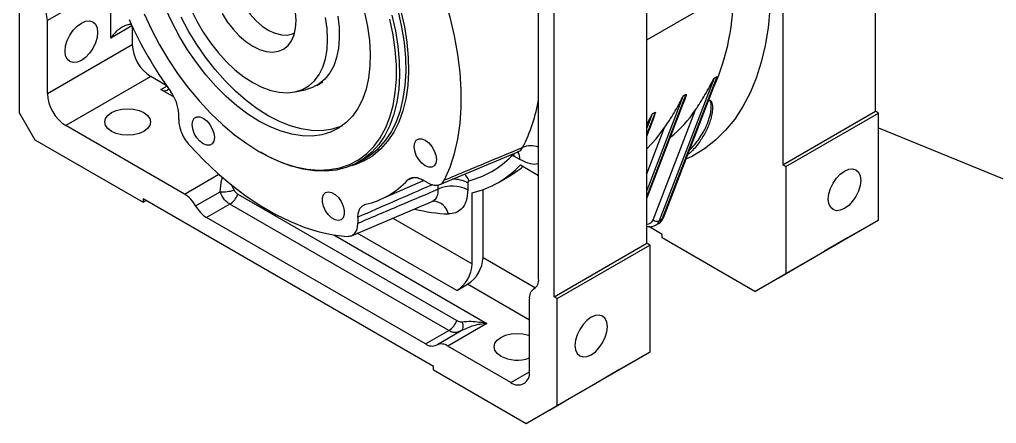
# Model space of a CAD drawing. Header units: millimetres. Extents: x 41 to 1868, y -696 to 319.
# Drawn here: x 1276.96 to 1281.024, y 254.156 to 255.837 of the extents above; entities that cross this region are included whole.
import ezdxf

# ---------------------------------------------------------------- set-up
doc = ezdxf.new("R2010")
doc.units = ezdxf.units.MM

msp = doc.modelspace()

# ---------------------------------------------------------------- linework, layer by layer
at = {"color": 7, "linetype": 'Continuous', "lineweight": 25}
for p, q in [((1280.1351, 256.6278), (1280.1351, 255.2322)), ((1279.5694, 254.9057), (1279.5694, 256.2864)), ((1279.1195, 254.7581), (1279.1195, 256.0777)), ((1279.1837, 254.683), (1279.1837, 256.0785)), ((1276.9596, 255.4474), (1276.9596, 255.967)), ((1277.2386, 255.9264), (1277.0753, 255.8322)), ((1280.5208, 255.4549), (1280.5208, 255.9645)), ((1277.0753, 255.529), (1277.0753, 255.8322)), ((1277.4288, 255.8074), (1277.4288, 255.7331)), ((1277.0753, 255.529), (1277.4288, 255.7331)), ((1277.506, 255.5995), (1277.1524, 255.3954)), ((1277.5703, 255.5624), (1277.506, 255.5995)), ((1278.1961, 255.5623), (1278.2218, 255.5771)), ((1279.8497, 255.5927), (1279.6209, 254.9989)), ((1279.6337, 255.0064), (1279.8625, 255.6001)), ((1279.8497, 255.5927), (1279.8625, 255.6001)), ((1277.6025, 255.5141), (1277.5478, 255.5457)), ((1278.1045, 255.5355), (1278.1489, 255.5446)), ((1279.6386, 255.0119), (1279.8485, 255.5566)), ((1279.7211, 255.5185), (1279.734, 255.5259)), ((1279.5694, 255.0917), (1279.72, 255.4825)), ((1276.9596, 255.4474), (1277.0239, 255.336)), ((1277.6217, 255.4203), (1277.6217, 255.4443)), ((1279.5925, 255.4443), (1279.6054, 255.4517)), ((1279.596, 255.0036), (1279.7722, 255.461)), ((1280.1351, 255.2322), (1280.5208, 255.4549)), ((1280.148, 255.2248), (1280.5337, 255.4475)), ((1280.5337, 255.4475), (1280.5208, 255.4549)), ((1280.5337, 255.0021), (1280.5337, 255.4475)), ((1279.5694, 255.3512), (1279.5914, 255.4083)), ((1277.6463, 255.1103), (1277.1524, 255.3954)), ((1280.5337, 255.386), (1282.4318, 254.6099)), ((1277.0239, 255.336), (1277.4738, 255.0763)), ((1277.9559, 255.2879), (1277.9623, 255.2842)), ((1278.7083, 255.1497), (1279.0366, 255.2877)), ((1279.0321, 255.287), (1279.0341, 255.2878)), ((1278.3714, 255.2437), (1278.3984, 255.2593)), ((1279.0418, 255.2537), (1279.0169, 255.268)), ((1279.0435, 255.2316), (1279.1195, 255.1877)), ((1280.1351, 255.2322), (1280.148, 255.2248)), ((1280.148, 255.2248), (1280.148, 254.7794)), ((1278.4626, 255.0886), (1278.6406, 255.1673)), ((1278.6582, 255.1571), (1278.6367, 255.1696)), ((1278.8247, 255.157), (1278.8247, 255.1283)), ((1278.9518, 255.1588), (1278.9968, 255.1848)), ((1277.6922, 255.0615), (1277.7938, 255.1202)), ((1278.843, 254.8202), (1278.843, 255.1158)), ((1278.888, 254.8462), (1278.888, 255.1292)), ((1278.6823, 254.3934), (1277.4738, 255.0911)), ((1277.4738, 255.0911), (1277.4738, 255.0763)), ((1277.4738, 255.0763), (1277.4867, 255.0837)), ((1277.868, 255.11), (1278.7793, 254.5839)), ((1278.3406, 254.9373), (1278.6789, 255.0811)), ((1278.6766, 255.0801), (1278.6827, 255.0815)), ((1277.8346, 255.0684), (1277.7381, 255.0128)), ((1278.7459, 254.5424), (1277.8346, 255.0684)), ((1278.6494, 254.4867), (1277.7381, 255.0128)), ((1278.3674, 255.014), (1278.3674, 254.9892)), ((1279.6337, 255.0064), (1279.6209, 254.9989)), ((1280.148, 254.7794), (1280.5337, 255.0021)), ((1280.5337, 255.0021), (1280.4051, 254.9278)), ((1279.6337, 254.9427), (1279.5778, 254.9749)), ((1279.6059, 254.9805), (1279.6188, 254.9879)), ((1279.6337, 254.9278), (1279.6337, 254.9427)), ((1280.0194, 254.7052), (1279.6337, 254.9278)), ((1280.4051, 254.9278), (1280.3087, 254.8722)), ((1279.1837, 254.683), (1279.5694, 254.9057)), ((1279.1966, 254.6756), (1279.5823, 254.8982)), ((1279.5823, 254.8982), (1279.5694, 254.9057)), ((1279.5823, 254.8982), (1279.5823, 254.4528)), ((1280.1158, 254.7608), (1280.3087, 254.8722)), ((1280.1801, 254.798), (1280.373, 254.9093)), ((1280.373, 254.9093), (1280.3087, 254.8722)), ((1280.3087, 254.8722), (1280.3087, 254.8722)), ((1280.1158, 254.7608), (1280.1801, 254.798)), ((1280.0194, 254.7052), (1280.148, 254.7794)), ((1280.1158, 254.7608), (1280.0194, 254.7052)), ((1278.7788, 254.7089), (1278.8238, 254.7349)), ((1279.0809, 254.3712), (1279.0809, 254.6743)), ((1279.1966, 254.6756), (1279.1837, 254.683)), ((1279.1966, 254.2302), (1279.1966, 254.6756)), ((1278.9045, 254.5725), (1278.7413, 254.4782)), ((1278.6494, 254.4867), (1278.7459, 254.5424)), ((1278.7969, 254.5411), (1278.6953, 254.4824)), ((1278.7969, 254.5411), (1278.7911, 254.5395)), ((1279.0037, 254.3267), (1278.7413, 254.4782)), ((1279.1966, 254.2302), (1279.5823, 254.4528)), ((1279.5823, 254.4528), (1279.4537, 254.3786)), ((1278.6823, 254.3786), (1278.6823, 254.3934)), ((1278.6823, 254.3786), (1279.068, 254.1559)), ((1279.4216, 254.3601), (1279.2287, 254.2487)), ((1279.4537, 254.3786), (1279.3573, 254.3229)), ((1279.4216, 254.3601), (1279.3573, 254.3229)), ((1279.3573, 254.3229), (1279.1645, 254.2116)), ((1279.3573, 254.3229), (1279.3573, 254.3229)), ((1279.068, 254.1559), (1279.1966, 254.2302)), ((1279.1645, 254.2116), (1279.2287, 254.2487)), ((1279.1645, 254.2116), (1279.068, 254.1559))]:
    msp.add_line(p, q, dxfattribs=at)
at = {"color": 8, "linetype": 'Continuous', "lineweight": 25}
for p, q in [((1279.5694, 255.7519), (1279.9294, 255.9597)), ((1277.3388, 255.7592), (1277.3388, 255.9188)), ((1277.4274, 255.8104), (1277.3388, 255.7592)), ((1277.5478, 255.5457), (1277.5722, 255.5597)), ((1279.5694, 255.0989), (1279.734, 255.5259)), ((1279.7211, 255.5185), (1279.5694, 255.1248)), ((1279.5694, 255.3584), (1279.6054, 255.4517)), ((1279.5925, 255.4443), (1279.5694, 255.3843)), ((1279.5694, 255.1942), (1279.6436, 255.3868)), ((1279.0161, 255.2793), (1279.0169, 255.268)), ((1279.0024, 255.2735), (1279.0066, 255.2679)), ((1277.6463, 255.1103), (1277.7888, 255.1926)), ((1278.601, 255.1799), (1278.5737, 255.1681)), ((1277.8393, 255.1526), (1277.8522, 255.1265)), ((1278.702, 255.1314), (1278.702, 255.1485)), ((1278.5132, 255.0107), (1278.843, 254.8202)), ((1278.2668, 254.9406), (1278.9045, 254.5725)), ((1278.7788, 254.7089), (1278.3651, 254.9477)), ((1278.888, 254.8462), (1279.106, 254.7204)), ((1279.0809, 254.5864), (1278.8238, 254.7349)), ((1279.0037, 254.3267), (1279.0809, 254.3712))]:
    msp.add_line(p, q, dxfattribs=at)
at = {"color": 7, "linetype": 'Continuous', "lineweight": 25, "flags": 128}
for points in [[(1277.9945, 256.6448), (1278.0461, 256.6124), (1278.0973, 256.575), (1278.1477, 256.5328), (1278.1968, 256.4862), (1278.2444, 256.4356), (1278.2901, 256.3814), (1278.3334, 256.3239), (1278.3741, 256.2637), (1278.4118, 256.2012), (1278.4462, 256.1369), (1278.4771, 256.0713), (1278.5043, 256.0049), (1278.5274, 255.9382), (1278.5464, 255.8718), (1278.561, 255.8062), (1278.5712, 255.7419), (1278.5769, 255.6793), (1278.5781, 255.619), (1278.5746, 255.5615), (1278.5678, 255.5131)], [(1277.9817, 256.1558), (1277.9661, 256.1623), (1277.9402, 256.1689), (1277.9159, 256.1695), (1277.8941, 256.164), (1277.8752, 256.1527), (1277.8601, 256.1358), (1277.849, 256.1139), (1277.8423, 256.0877), (1277.8402, 256.0579), (1277.8429, 256.0255), (1277.8501, 255.9914), (1277.8618, 255.9567), (1277.8774, 255.9224), (1277.8967, 255.8896), (1277.9189, 255.8592), (1277.9433, 255.8323), (1277.9694, 255.8095), (1277.9962, 255.7917), (1278.023, 255.7793), (1278.0489, 255.7727), (1278.0731, 255.7721), (1278.095, 255.7776), (1278.1049, 255.7826)], [(1278.7284, 255.1692), (1278.7512, 255.2217), (1278.7696, 255.2786), (1278.7835, 255.3395), (1278.7928, 255.404), (1278.7975, 255.4719), (1278.7975, 255.5427), (1278.7928, 255.6159), (1278.7835, 255.6912), (1278.7696, 255.7682), (1278.7512, 255.8463), (1278.7284, 255.9251)], [(1277.4785, 255.8602), (1277.5086, 255.7948), (1277.5424, 255.7307), (1277.5795, 255.6683), (1277.6197, 255.6082), (1277.6625, 255.5508), (1277.7077, 255.4966), (1277.7549, 255.4461), (1277.8037, 255.3996), (1277.8538, 255.3575), (1277.9047, 255.3202), (1277.9559, 255.2879), (1278.0072, 255.2609), (1278.0581, 255.2395), (1278.1081, 255.2238), (1278.157, 255.214), (1278.2042, 255.21), (1278.2494, 255.212), (1278.2922, 255.2199), (1278.3324, 255.2337), (1278.3695, 255.2533), (1278.4032, 255.2784), (1278.4334, 255.309), (1278.4597, 255.3446), (1278.482, 255.3852), (1278.5001, 255.4303), (1278.5137, 255.4795), (1278.5229, 255.5326), (1278.5275, 255.589), (1278.5275, 255.6482), (1278.5229, 255.7099), (1278.5137, 255.7736), (1278.5001, 255.8386)], [(1277.9559, 255.4141), (1277.9099, 255.4433), (1277.8642, 255.4776), (1277.8195, 255.5166), (1277.7762, 255.5598), (1277.7346, 255.6069), (1277.6952, 255.6575), (1277.6584, 255.7109), (1277.6246, 255.7666), (1277.5941, 255.8242), (1277.5672, 255.883)], [(1277.9945, 255.4363), (1277.9484, 255.4656), (1277.9028, 255.4999), (1277.8581, 255.5388), (1277.8147, 255.5821), (1277.7732, 255.6292), (1277.7338, 255.6797), (1277.697, 255.7331), (1277.6632, 255.7889), (1277.6327, 255.8465)], [(1277.6742, 255.8774), (1277.6974, 255.8299), (1277.724, 255.7839), (1277.7535, 255.7401), (1277.7857, 255.6991), (1277.8199, 255.6615), (1277.8558, 255.6279), (1277.8927, 255.5987), (1277.9302, 255.5745)], [(1277.8021, 255.8617), (1277.8236, 255.8277), (1277.8479, 255.7964), (1277.8741, 255.7686), (1277.9018, 255.7448), (1277.9302, 255.7259), (1277.9586, 255.7121), (1277.9863, 255.7038), (1278.0126, 255.7013), (1278.0368, 255.7047), (1278.0584, 255.7138), (1278.0767, 255.7283), (1278.0914, 255.7481), (1278.102, 255.7725), (1278.1083, 255.8009), (1278.1102, 255.8326), (1278.1076, 255.8669)], [(1277.9302, 255.5745), (1277.9677, 255.5554), (1278.0047, 255.5419), (1278.0405, 255.5341), (1278.0748, 255.5322), (1278.1069, 255.5361), (1278.1365, 255.5457), (1278.1631, 255.5611), (1278.1862, 255.5818), (1278.2057, 255.6077), (1278.2211, 255.6384), (1278.2323, 255.6734), (1278.239, 255.7121), (1278.2413, 255.7541), (1278.239, 255.7987), (1278.2323, 255.8453)], [(1278.3947, 255.8655), (1278.4072, 255.807), (1278.4152, 255.7499), (1278.4186, 255.6948), (1278.4175, 255.6422), (1278.4117, 255.5926), (1278.4015, 255.5466), (1278.3868, 255.5046), (1278.3678, 255.467), (1278.3447, 255.4341), (1278.3178, 255.4064), (1278.2873, 255.3841), (1278.2534, 255.3674), (1278.2167, 255.3564), (1278.1773, 255.3514), (1278.1357, 255.3523), (1278.0924, 255.3591), (1278.0477, 255.3717), (1278.002, 255.3901), (1277.9559, 255.4141)], [(1278.5093, 255.8542), (1278.5239, 255.7891), (1278.534, 255.7253), (1278.5396, 255.6633), (1278.5408, 255.6036), (1278.5374, 255.5466), (1278.5295, 255.4927), (1278.5172, 255.4425), (1278.5005, 255.3962), (1278.4796, 255.3543), (1278.4547, 255.3171), (1278.4259, 255.2849), (1278.3935, 255.2578), (1278.3577, 255.2362), (1278.3188, 255.2203), (1278.2771, 255.21), (1278.233, 255.2055), (1278.1867, 255.2069), (1278.1387, 255.2142), (1278.0893, 255.2272), (1278.0389, 255.2458), (1277.988, 255.2701), (1277.9623, 255.2842)], [(1278.2833, 255.8508), (1278.2889, 255.8041), (1278.2901, 255.7595), (1278.2867, 255.7176), (1278.2788, 255.6791), (1278.2667, 255.6445), (1278.2503, 255.6143), (1278.2299, 255.5888), (1278.206, 255.5685), (1278.1786, 255.5537), (1278.1489, 255.5446)], [(1278.3984, 255.2593), (1278.4205, 255.2734), (1278.4529, 255.3004), (1278.4817, 255.3327), (1278.5066, 255.3699), (1278.5275, 255.4118), (1278.5442, 255.4581), (1278.5565, 255.5083), (1278.5644, 255.5621), (1278.5678, 255.6192), (1278.5666, 255.6789), (1278.561, 255.7409), (1278.5509, 255.8047), (1278.5363, 255.8697)], [(1277.2167, 255.6663), (1277.1992, 255.6589), (1277.1829, 255.6573), (1277.169, 255.6616), (1277.1582, 255.6716), (1277.1515, 255.6865), (1277.1492, 255.7053), (1277.1515, 255.7268), (1277.1582, 255.7495), (1277.169, 255.7718), (1277.1829, 255.7923), (1277.1992, 255.8095), (1277.2167, 255.8222), (1277.2342, 255.8297), (1277.2504, 255.8313), (1277.2644, 255.827), (1277.2752, 255.817), (1277.2819, 255.8021), (1277.2842, 255.7833), (1277.2819, 255.7618), (1277.2752, 255.7391), (1277.2644, 255.7167), (1277.2504, 255.6963), (1277.2342, 255.6791), (1277.2167, 255.6663)], [(1277.342, 255.3713), (1277.3269, 255.3827), (1277.3173, 255.396), (1277.3141, 255.4103), (1277.3173, 255.4245), (1277.3269, 255.4378), (1277.342, 255.4492), (1277.3618, 255.458), (1277.3848, 255.4635), (1277.4095, 255.4654), (1277.4343, 255.4635), (1277.4573, 255.458), (1277.477, 255.4492), (1277.4922, 255.4378), (1277.5017, 255.4245), (1277.505, 255.4103), (1277.5017, 255.396), (1277.4922, 255.3827), (1277.477, 255.3713), (1277.4573, 255.3625), (1277.4343, 255.357), (1277.4095, 255.3552), (1277.3848, 255.357), (1277.3618, 255.3625), (1277.342, 255.3713)], [(1277.7701, 255.346), (1277.7679, 255.3308), (1277.7613, 255.3197), (1277.7511, 255.3138), (1277.7382, 255.3136), (1277.7239, 255.3193), (1277.7096, 255.3301), (1277.6968, 255.3451), (1277.6865, 255.3629), (1277.68, 255.3815), (1277.6777, 255.3993), (1277.68, 255.4145), (1277.6865, 255.4256), (1277.6968, 255.4315), (1277.7096, 255.4316), (1277.7239, 255.426), (1277.7382, 255.4151), (1277.7511, 255.4001), (1277.7613, 255.3824), (1277.7679, 255.3638), (1277.7701, 255.346)], [(1278.3019, 255.3938), (1278.292, 255.3896), (1278.2552, 255.3787), (1278.2159, 255.3736), (1278.1743, 255.3745), (1278.1309, 255.3813), (1278.0862, 255.394), (1278.0406, 255.4124), (1277.9945, 255.4363)], [(1279.5694, 255.2991), (1279.6084, 255.3402), (1279.6436, 255.3868)], [(1278.6478, 255.3346), (1278.6621, 255.3237), (1278.675, 255.3087), (1278.6852, 255.291), (1278.6917, 255.2723), (1278.694, 255.2545), (1278.6917, 255.2393), (1278.6852, 255.2283), (1278.675, 255.2224), (1278.6621, 255.2222), (1278.6478, 255.2278), (1278.6335, 255.2387), (1278.6206, 255.2537), (1278.6104, 255.2714), (1278.6039, 255.2901), (1278.6016, 255.3079), (1278.6039, 255.3231), (1278.6104, 255.3341), (1278.6206, 255.34), (1278.6335, 255.3402), (1278.6478, 255.3346)], [(1277.6675, 255.312), (1277.7244, 255.2529), (1277.7828, 255.1979), (1277.8425, 255.1475), (1277.903, 255.1018), (1277.9641, 255.0612), (1278.0253, 255.0258), (1278.0864, 254.996), (1278.1469, 254.9718), (1278.2066, 254.9534), (1278.265, 254.9409), (1278.3218, 254.9344)], [(1280.3922, 255.2062), (1280.4097, 255.2136), (1280.426, 255.2153), (1280.44, 255.2109), (1280.4507, 255.201), (1280.4574, 255.1861), (1280.4597, 255.1672), (1280.4574, 255.1457), (1280.4507, 255.123), (1280.44, 255.1007), (1280.426, 255.0803), (1280.4097, 255.0631), (1280.3922, 255.0503), (1280.3748, 255.0429), (1280.3585, 255.0413), (1280.3445, 255.0456), (1280.3338, 255.0556), (1280.3271, 255.0705), (1280.3248, 255.0893), (1280.3271, 255.1108), (1280.3338, 255.1335), (1280.3445, 255.1558), (1280.3585, 255.1763), (1280.3748, 255.1935), (1280.3922, 255.2062)], [(1278.2978, 255.0791), (1278.3063, 255.0607), (1278.3108, 255.0422), (1278.3108, 255.0255), (1278.3063, 255.0122), (1278.2978, 255.0036), (1278.2861, 255.0006), (1278.2723, 255.0033), (1278.2579, 255.0117), (1278.2441, 255.0248), (1278.2324, 255.0413), (1278.2239, 255.0598), (1278.2195, 255.0782), (1278.2195, 255.0949), (1278.2239, 255.1082), (1278.2324, 255.1168), (1278.2441, 255.1199), (1278.2579, 255.1171), (1278.2723, 255.1087), (1278.2861, 255.0956), (1278.2978, 255.0791)], [(1279.338, 254.5976), (1279.3205, 254.5849), (1279.3043, 254.5677), (1279.2903, 254.5472), (1279.2796, 254.5249), (1279.2728, 254.5022), (1279.2705, 254.4807), (1279.2728, 254.4619), (1279.2796, 254.447), (1279.2903, 254.437), (1279.3043, 254.4327), (1279.3205, 254.4343), (1279.338, 254.4417), (1279.3555, 254.4545), (1279.3718, 254.4717), (1279.3857, 254.4921), (1279.3965, 254.5144), (1279.4032, 254.5371), (1279.4055, 254.5586), (1279.4032, 254.5775), (1279.3965, 254.5924), (1279.3857, 254.6023), (1279.3718, 254.6067), (1279.3555, 254.605), (1279.338, 254.5976)], [(1278.8002, 254.5792), (1278.8022, 254.5726), (1278.8035, 254.5662), (1278.8041, 254.5603), (1278.804, 254.5549), (1278.8032, 254.5502), (1278.8018, 254.5463), (1278.7996, 254.5432), (1278.7969, 254.5411)], [(1278.962, 254.4361), (1278.9468, 254.4476), (1278.9373, 254.4608), (1278.934, 254.4751), (1278.9373, 254.4894), (1278.9468, 254.5027), (1278.962, 254.5141), (1278.9817, 254.5228), (1279.0048, 254.5283), (1279.0295, 254.5302), (1279.0542, 254.5283), (1279.0772, 254.5228), (1279.0809, 254.5215)]]:
    msp.add_lwpolyline(points, dxfattribs=at)
at = {"color": 8, "linetype": 'Continuous', "lineweight": 25, "flags": 128}
for points in [[(1280.0837, 255.9597), (1280.0813, 255.8794), (1280.0742, 255.8022), (1280.0624, 255.7285), (1280.0459, 255.6586), (1280.0249, 255.5927), (1279.9994, 255.5313), (1279.9695, 255.4745), (1279.9354, 255.4226), (1279.8972, 255.3759), (1279.8551, 255.3346), (1279.8092, 255.2988), (1279.7599, 255.2688), (1279.7324, 255.2552)], [(1278.5678, 255.5131), (1278.5667, 255.5072), (1278.5542, 255.4565), (1278.5374, 255.4098), (1278.5163, 255.3676), (1278.4912, 255.33), (1278.4621, 255.2975), (1278.4294, 255.2702), (1278.3933, 255.2484), (1278.3541, 255.2323), (1278.3399, 255.2281)]]:
    msp.add_lwpolyline(points, dxfattribs=at)
at = {"color": 7, "linetype": 'Continuous', "lineweight": 25}
for centre, radius, start, end in [((1278.9957, 255.9376), 0.934, 336.0057, 1.3557), ((1276.9438, 255.8276), 0.1316, 1.9871, 31.4793), ((1278.9856, 256.5429), 1.7218, 204.2194, 215.7806), ((1277.5963, 255.7408), 0.1677, 182.6055, 237.3945), ((1277.2428, 255.5367), 0.1677, 182.6055, 237.3945), ((1277.5631, 255.5639), 0.0238, 230.1135, 317.193), ((1277.4571, 255.4373), 0.1648, 2.4433, 36.9136), ((1279.8925, 255.2572), 0.3535, 148.0559, 156.0535), ((1279.3519, 255.7416), 0.5054, 308.7013, 326.2775), ((1278.7344, 255.5354), 0.3816, 284.5103, 315.5005), ((1278.7515, 255.5058), 0.4006, 283.2123, 316.7984), ((1278.7979, 255.529), 0.3975, 300.0161, 310.1764), ((1278.3249, 255.3986), 0.3392, 282.8192, 317.1916), ((1277.8029, 255.3078), 0.1879, 267.227, 285.2143), ((1278.7602, 255.0026), 0.1413, 62.8052, 114.3071), ((1277.5766, 254.9987), 0.1316, 28.52, 58.0147), ((1277.7895, 255.1389), 0.0837, 302.638, 339.7729), ((1277.8078, 255.1243), 0.1316, 208.52, 238.0147), ((1279.6117, 255.0188), 0.0219, 224.0832, 294.8804), ((1278.7485, 254.8526), 0.1397, 302.6055, 357.3945), ((1278.7035, 254.8266), 0.1397, 302.6055, 357.3945), ((1279.0743, 254.7535), 0.0454, 304.7845, 5.7643), ((1279.1261, 254.6789), 0.0454, 124.7845, 185.7643), ((1278.7008, 254.6129), 0.0837, 302.638, 339.7729), ((1278.676, 254.5235), 0.0454, 234.2379, 295.2276), ((1278.7147, 254.4413), 0.0454, 54.2379, 115.2276), ((1279.0299, 254.5674), 0.1478, 242.6423, 290.1797), ((1279.0339, 254.3636), 0.0476, 230.7967, 9.214)]:
    msp.add_arc(centre, radius, start, end, dxfattribs=at)
at = {"color": 8, "linetype": 'Continuous', "lineweight": 25}
for centre, radius, start, end in [((1278.4603, 255.6126), 0.6677, 332.5071, 350.823), ((1278.9903, 255.257), 0.0516, 356.3134, 36.2653), ((1279.0877, 255.2167), 0.0944, 70.3282, 111.8029), ((1278.7629, 255.0404), 0.132, 62.0513, 91.0645), ((1278.7372, 255.1238), 0.102, 24.4423, 43.338), ((1278.6748, 255.0104), 0.0716, 14.0464, 83.5645), ((1278.7687, 255.6949), 0.6676, 255.7814, 267.8991), ((1279.5706, 255.0121), 0.0267, 267.4538, 341.3575), ((1279.5877, 255.0105), 0.0352, 301.4715, 340.7468), ((1279.6005, 255.0179), 0.0352, 301.2583, 340.7538), ((1279.6285, 255.0159), 0.0109, 298.76, 338.1746)]:
    msp.add_arc(centre, radius, start, end, dxfattribs=at)
at = {"color": 7, "linetype": 'Continuous', "lineweight": 25}
for points, knots in [([(1277.4258, 255.8161), (1277.4238, 255.8163), (1277.4155, 255.8171), (1277.3951, 255.8109), (1277.3654, 255.7932), (1277.3482, 255.7712), (1277.3388, 255.7592)], [0, 0, 0, 0, 0.056587, 0.239412, 0.58763, 1, 1, 1, 1]), ([(1279.7722, 255.461), (1279.7853, 255.4809), (1279.805, 255.5107), (1279.8294, 255.5536), (1279.8413, 255.5765), (1279.8474, 255.5885), (1279.849, 255.5916), (1279.8494, 255.5924), (1279.8496, 255.5926), (1279.8496, 255.5927), (1279.8497, 255.5927), (1279.8497, 255.5927), (1279.8497, 255.5927), (1279.8497, 255.5927)], [0, 0, 0, 0, 0.500007, 0.749938, 0.937065, 0.983992, 0.99581, 0.998824, 0.99962, 0.999852, 0.999934, 0.999968, 1, 1, 1, 1]), ([(1279.8625, 255.6001), (1279.8625, 255.6001), (1279.8625, 255.6001), (1279.8626, 255.6001), (1279.8626, 255.6001), (1279.8626, 255.5999), (1279.8616, 255.5934), (1279.8562, 255.5782), (1279.8514, 255.5647), (1279.849, 255.5578)], [0, 0, 0, 0, 0.000341, 0.000732, 0.001752, 0.00499, 0.01679, 0.499942, 1, 1, 1, 1]), ([(1279.734, 255.5259), (1279.734, 255.5259), (1279.734, 255.5259), (1279.734, 255.5259), (1279.734, 255.5259), (1279.734, 255.5259), (1279.734, 255.5257), (1279.7339, 255.5252), (1279.7333, 255.5227), (1279.7293, 255.508), (1279.7239, 255.4945), (1279.7193, 255.4828)], [0, 0, 0, 0, 0.000089, 0.000185, 0.000411, 0.001058, 0.003279, 0.011677, 0.044614, 0.175389, 1, 1, 1, 1]), ([(1279.6436, 255.3868), (1279.6568, 255.4067), (1279.6765, 255.4365), (1279.7009, 255.4794), (1279.7128, 255.5023), (1279.7188, 255.5143), (1279.7204, 255.5174), (1279.7209, 255.5182), (1279.721, 255.5184), (1279.7211, 255.5184), (1279.7211, 255.5185), (1279.7211, 255.5185), (1279.7211, 255.5185), (1279.7211, 255.5185)], [0, 0, 0, 0, 0.500007, 0.749938, 0.937065, 0.983992, 0.99581, 0.998824, 0.99962, 0.999852, 0.999934, 0.999968, 1, 1, 1, 1]), ([(1279.6054, 255.4517), (1279.6054, 255.4517), (1279.6054, 255.4517), (1279.6054, 255.4517), (1279.6054, 255.4517), (1279.6054, 255.4517), (1279.6054, 255.4515), (1279.6053, 255.4509), (1279.6048, 255.4485), (1279.6007, 255.4338), (1279.5954, 255.4203), (1279.5907, 255.4086)], [0, 0, 0, 0, 0.000089, 0.000185, 0.000411, 0.001058, 0.003279, 0.011677, 0.044614, 0.175389, 1, 1, 1, 1]), ([(1277.6217, 255.4203), (1277.6223, 255.4114), (1277.6235, 255.3935), (1277.6336, 255.3642), (1277.648, 255.3357), (1277.6611, 255.3198), (1277.6675, 255.312)], [0, 0, 0, 0, 0.24777, 0.500119, 0.752516, 1, 1, 1, 1]), ([(1278.7284, 255.1692), (1278.7889, 255.1944), (1278.897, 255.2394), (1279.0051, 255.2845), (1279.0526, 255.3044)], [0, 0, 0, 0, 0.56, 1, 1, 1, 1]), ([(1279.0169, 255.268), (1279.0158, 255.2686), (1279.0136, 255.2697), (1279.0098, 255.2701), (1279.0078, 255.2687), (1279.0066, 255.2679)], [0, 0, 0, 0, 0.280422, 0.560548, 1, 1, 1, 1]), ([(1278.5737, 255.1681), (1278.5776, 255.1713), (1278.5853, 255.178), (1278.601, 255.1807), (1278.6182, 255.1787), (1278.6306, 255.1726), (1278.6367, 255.1696)], [0, 0, 0, 0, 0.248662, 0.499998, 0.751286, 1, 1, 1, 1]), ([(1278.6582, 255.1571), (1278.6655, 255.1536), (1278.6802, 255.1465), (1278.7003, 255.1465), (1278.7177, 255.1529), (1278.7248, 255.1638), (1278.7284, 255.1692)], [0, 0, 0, 0, 0.247605, 0.499996, 0.752341, 1, 1, 1, 1]), ([(1278.83, 255.166), (1278.8291, 255.1656), (1278.8274, 255.1649), (1278.8253, 255.1621), (1278.8249, 255.159), (1278.8247, 255.157)], [0, 0, 0, 0, 0.280422, 0.560548, 1, 1, 1, 1]), ([(1277.8346, 255.0684), (1277.8302, 255.0714), (1277.8215, 255.0772), (1277.8062, 255.0935), (1277.7987, 255.1096), (1277.7938, 255.1202)], [0, 0, 0, 0, 0.262038, 0.515993, 1, 1, 1, 1]), ([(1277.8522, 255.1265), (1277.8543, 255.1231), (1277.8585, 255.1161), (1277.8649, 255.112), (1277.868, 255.11)], [0, 0, 0, 0, 0.499213, 1, 1, 1, 1]), ([(1278.3674, 254.9892), (1278.4298, 255.0157), (1278.5414, 255.063), (1278.6529, 255.1105), (1278.702, 255.1314)], [0, 0, 0, 0, 0.56, 1, 1, 1, 1]), ([(1278.8247, 255.1283), (1278.8233, 255.1119), (1278.8206, 255.0792), (1278.8007, 255.0478), (1278.7747, 255.0301), (1278.7544, 255.0286), (1278.7442, 255.0278)], [0, 0, 0, 0, 0.280904, 0.559974, 0.779275, 1, 1, 1, 1]), ([(1278.3674, 255.014), (1278.3678, 255.0209), (1278.3686, 255.0346), (1278.3756, 255.0505), (1278.3857, 255.0627), (1278.3953, 255.0661), (1278.4001, 255.0678)], [0, 0, 0, 0, 0.248662, 0.499998, 0.751286, 1, 1, 1, 1]), ([(1279.6187, 254.9881), (1279.6191, 254.9882), (1279.6244, 254.9902), (1279.6319, 254.9984), (1279.6365, 255.0075), (1279.6386, 255.0119)], [0, 0, 0, 0, 0.039873, 0.537824, 1, 1, 1, 1]), ([(1278.3218, 254.9344), (1278.3282, 254.9348), (1278.3412, 254.9355), (1278.3555, 254.9474), (1278.3655, 254.9648), (1278.3668, 254.9811), (1278.3674, 254.9892)], [0, 0, 0, 0, 0.247605, 0.499996, 0.752341, 1, 1, 1, 1]), ([(1279.5694, 254.9771), (1279.5722, 254.9763), (1279.5801, 254.9739), (1279.593, 254.9746), (1279.6018, 254.9787), (1279.606, 254.9807)], [0, 0, 0, 0, 0.220244, 0.631635, 1, 1, 1, 1]), ([(1278.7793, 254.5839), (1278.7826, 254.5822), (1278.7891, 254.5789), (1278.7965, 254.5791), (1278.8002, 254.5792)], [0, 0, 0, 0, 0.499907, 1, 1, 1, 1]), ([(1278.9045, 254.5725), (1278.8857, 254.57), (1278.8481, 254.5649), (1278.8139, 254.549), (1278.7969, 254.5411)], [0, 0, 0, 0, 0.50117, 1, 1, 1, 1]), ([(1278.8002, 254.5792), (1278.8131, 254.5803), (1278.8463, 254.5831), (1278.8825, 254.5765), (1278.9045, 254.5725)], [0, 0, 0, 0, 0.389823, 1, 1, 1, 1])]:
    msp.add_open_spline(points, degree=3, knots=knots, dxfattribs=at)
at = {"color": 8, "linetype": 'Continuous', "lineweight": 25}
for points, knots in [([(1279.8276, 255.5024), (1279.8281, 255.5024), (1279.8312, 255.5027), (1279.8371, 255.4976), (1279.8428, 255.4842), (1279.8432, 255.4619), (1279.8398, 255.4386), (1279.834, 255.4163), (1279.8259, 255.3937), (1279.8122, 255.364), (1279.7894, 255.3272), (1279.764, 255.2942), (1279.7445, 255.2775), (1279.7392, 255.273)], [0, 0, 0, 0, 0.005366, 0.033696, 0.11097, 0.211476, 0.302157, 0.382453, 0.468669, 0.565238, 0.73538, 0.929094, 1, 1, 1, 1]), ([(1279.7465, 255.2918), (1279.7468, 255.2921), (1279.7552, 255.2999), (1279.7697, 255.317), (1279.7892, 255.3425), (1279.8043, 255.3669), (1279.8156, 255.3888), (1279.8237, 255.4077), (1279.8298, 255.4254), (1279.8341, 255.4414), (1279.8367, 255.4555), (1279.838, 255.4675), (1279.838, 255.477), (1279.8373, 255.4842), (1279.8363, 255.4894), (1279.8347, 255.4937), (1279.8328, 255.4971), (1279.8306, 255.4999), (1279.8283, 255.5006), (1279.8271, 255.501)], [0, 0, 0, 0, 0.005854, 0.131415, 0.260053, 0.382866, 0.471186, 0.553687, 0.630423, 0.701464, 0.760001, 0.813077, 0.860804, 0.889918, 0.916401, 0.940338, 0.962652, 0.980665, 1, 1, 1, 1]), ([(1279.0341, 255.2878), (1279.0366, 255.2886), (1279.0449, 255.2913), (1279.0495, 255.299), (1279.0526, 255.3044)], [0, 0, 0, 0, 0.311182, 1, 1, 1, 1]), ([(1279.1195, 255.2378), (1279.116, 255.2365), (1279.1036, 255.2319), (1279.0766, 255.237), (1279.0534, 255.2481), (1279.0418, 255.2537)], [0, 0, 0, 0, 0.160525, 0.578904, 1, 1, 1, 1]), ([(1277.7938, 255.1202), (1277.7958, 255.1371), (1277.7985, 255.1604), (1277.8028, 255.1767), (1277.8039, 255.1811)], [0, 0, 0, 0, 0.728893, 1, 1, 1, 1]), ([(1278.6773, 255.1493), (1278.6231, 255.1256), (1278.5197, 255.0805), (1278.4164, 255.0354), (1278.3674, 255.014)], [0, 0, 0, 0, 0.5249, 1, 1, 1, 1]), ([(1278.6764, 255.0802), (1278.6766, 255.0802), (1278.683, 255.0814), (1278.6918, 255.0907), (1278.7012, 255.1076), (1278.7017, 255.1235), (1278.702, 255.1314)], [0, 0, 0, 0, 0.009218, 0.338521, 0.66816, 1, 1, 1, 1]), ([(1278.7911, 254.5395), (1278.7852, 254.5371), (1278.7751, 254.5331), (1278.7594, 254.5358), (1278.7505, 254.5402), (1278.7459, 254.5424)], [0, 0, 0, 0, 0.41582, 0.703334, 1, 1, 1, 1])]:
    msp.add_open_spline(points, degree=3, knots=knots, dxfattribs=at)

doc.saveas('drawing.dxf')
